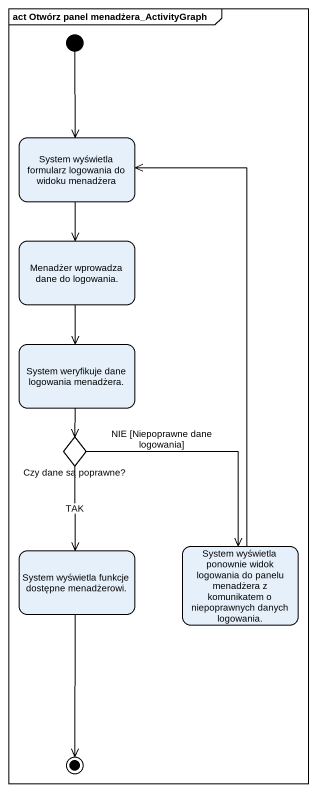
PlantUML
@startuml
mainframe act Otwórz panel menadżera_ActivityGraph
hide empty description
state "System wyświetla formularz logowania do widoku menadżera" as System_wyświetla_formularz
state "Menadżer wprowadza dane do logowania." as Menadżer_wprowadza_dane_do
state "System weryfikuje dane logowania menadżera." as System_weryfikuje_dane
state "Czy dane są poprawne?" as Czy_dane_są_poprawne <<choice>>
state "System wyświetla ponownie widok logowania do panelu menadżera z komunikatem o niepoprawnych danych logowania." as System_wyświetla_ponownie
state "System wyświetla funkcje dostępne menadżerowi." as System_wyświetla_funkcje
[*] --> System_wyświetla_formularz
System_wyświetla_formularz --> Menadżer_wprowadza_dane_do
Menadżer_wprowadza_dane_do --> System_weryfikuje_dane
System_weryfikuje_dane --> Czy_dane_są_poprawne
Czy_dane_są_poprawne --> System_wyświetla_ponownie : NIE [Niepoprawne dane logowania]
Czy_dane_są_poprawne --> System_wyświetla_funkcje : TAK
System_wyświetla_ponownie -up-> System_wyświetla_formularz
System_wyświetla_funkcje --> [*]
@enduml
